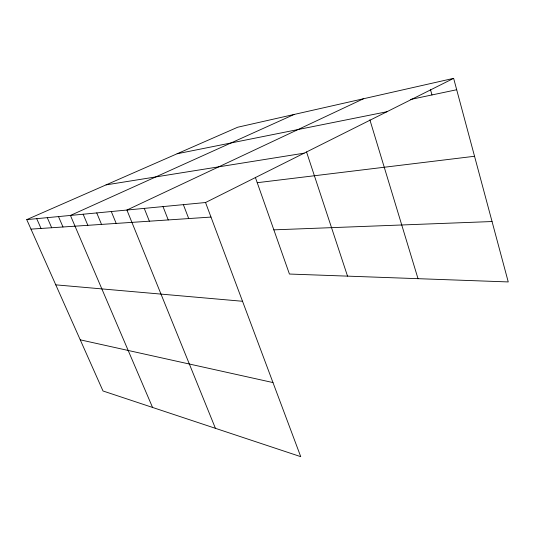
<?xml version="1.0" encoding="UTF-8"?>
<svg xmlns="http://www.w3.org/2000/svg" width="535" height="535" viewBox="0 0 535 535"><rect width="100%" height="100%" fill="white"/><g stroke="black" fill="none" stroke-linecap="round" stroke-linejoin="round"><path stroke-width="0.8" d="M205.54 202.524L300.73 456.656L103.008 390.985L26.75 219.617L205.54 202.524L453.633 78.344L508.25 281.932L289.428 274.04L255.315 177.259M363.486 98.754L126.915 210.041L215.418 428.321M294.156 114.45L70.426 215.445L152.549 407.436M26.75 219.617L237.687 127.23L453.633 78.344M410.398 99.49L456.689 89.74M177.118 153.759L386.932 111.735M106.037 184.889L304.154 153.164M257.235 182.702L474.538 156.267M30.983 229.127L210.991 217.076M273.853 229.849L492.046 221.537M55.774 284.847L242.529 301.272M80.243 339.832L272.977 382.565M36.714 218.668L41.028 228.452M47.274 217.658L51.681 227.743M58.489 216.581L62.99 226.987M83.152 214.227L87.84 225.322M96.741 212.923L101.53 224.406M111.293 211.532L116.189 223.423M144.256 208.382L149.365 221.202M163.014 206.59L168.237 219.938M183.371 204.644L188.708 218.568M306.535 151.933L347.536 276.14M369.872 119.807L418.016 278.675M430.448 89.445L431.979 94.942"/></g></svg>
